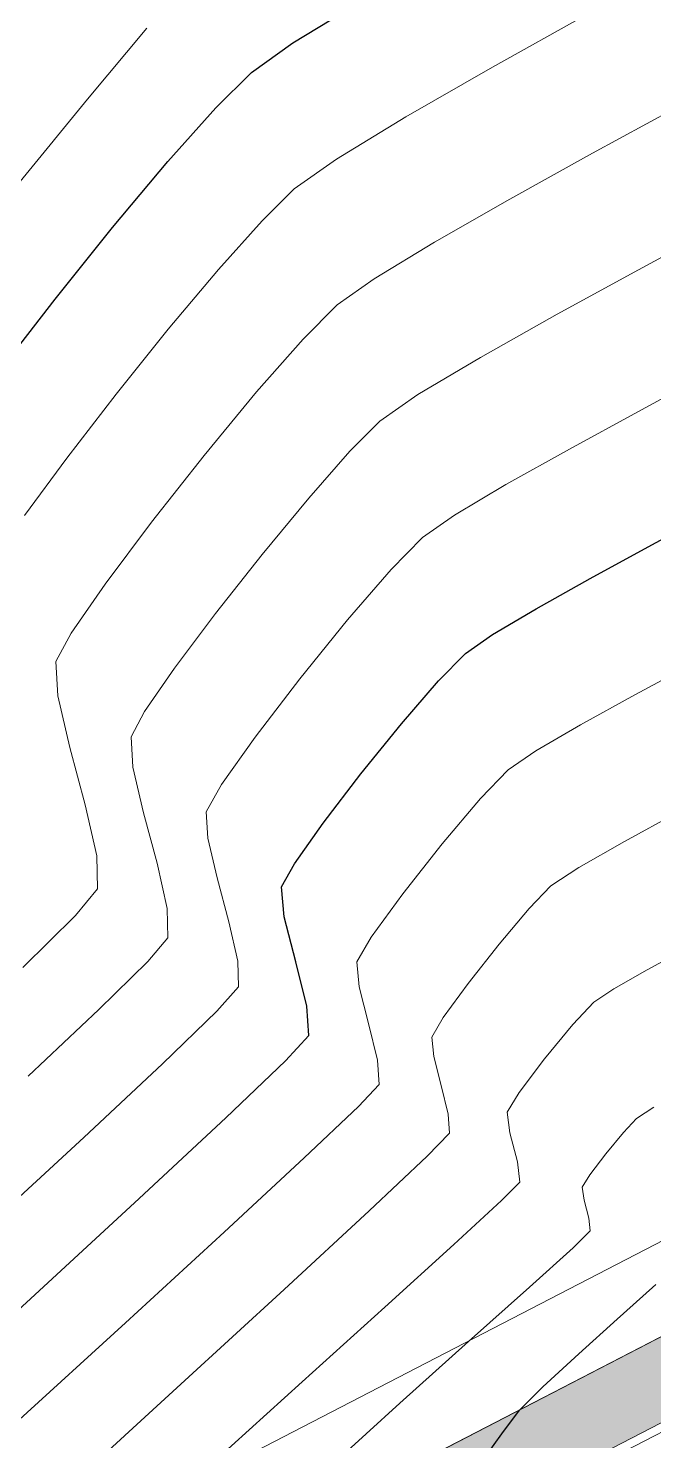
# Model space of a CAD drawing. Header units: millimetres. Extents: x 736950 to 740938, y 8500595 to 8502163.
# Drawn here: x 737828.7 to 737836.08, y 8501279.87 to 8501296.53 of the extents above; entities that cross this region are included whole.
import ezdxf

# ---------------------------------------------------------------- set-up
doc = ezdxf.new("R2010")
doc.units = ezdxf.units.MM
for name, color, linetype, lineweight in [('camino', 22, 'Continuous', 5), ('CAMINO ACTUAL', 1, 'Continuous', 13), ('CONT-MJR', 80, 'Continuous', 30), ('CONT-MNR', 96, 'Continuous', 15), ('pista', 251, 'Continuous', 5)]:
    doc.layers.add(name, color=color, linetype=linetype, lineweight=lineweight)

msp = doc.modelspace()

# ---------------------------------------------------------------- hatches: boundary and pattern name
at = {"layer": 'pista'}
h = msp.add_hatch(dxfattribs=at)
h.set_pattern_fill('HONEY', color=256, scale=3, angle=9.94991650582834, style=0)
h.set_pattern_definition([(9.94991650582834, (1479841.21072825, -18.49207214638591), (0.4979252195647159, 0.4170677100899267), [0.375, -0.75]), (129.9499165058283, (1479841.21072825, -18.49207214638591), (-0.6101538418184378, 0.222682034283025), [0.3749999999999999, -0.7499999999999998]), (69.94991650582834, (1479841.21072825, -18.49207214638591), (-0.112228622253722, 0.6397497443729518), [-0.75, 0.375])])
h.paths.add_polyline_path([(737744.7999806425, 8501250.923935566), (737743.4751223363, 8501250.754223157), (737756.465848178, 8501242.026572531), (737763.5739612179, 8501242.006896213), (737770.002546867, 8501243.455222024), (737769.8468594846, 8501244.342704736), (737763.4750639071, 8501242.907173423), (737756.7405500773, 8501242.925815564)])
h.paths.add_polyline_path([(737794.2809870465, 8501256.017245878), (737809.7820272583, 8501263.709828075), (737823.391616501, 8501273.483615467), (737837.0791595323, 8501280.557800073), (737851.5530432165, 8501285.77819753), (737870.8510758049, 8501293.050216693, -0.9976846880626209), (737871.0089264096, 8501292.63424804), (737865.2748787645, 8501289.581801567, 0.7845063948290762), (737866.1540430214, 8501286.121818589), (737883.2588851704, 8501291.348365877), (737897.4188924351, 8501296.516943583), (737903.2981396064, 8501301.44146652, -0.5512150924587264), (737904.1219025984, 8501301.177325813), (737906.855912117, 8501297.98174819, 0.5618964424650519), (737910.2738656431, 8501298.536066804), (737914.22079628, 8501308.558674501), (737925.6412323939, 8501300.72656757, 0.340189525830376), (737928.7023693406, 8501300.894137181), (737936.9171069289, 8501306.117412793, -0.358727273887905), (737938.1716059428, 8501305.962964654), (737943.1732157968, 8501301.051021611, 0.3417074120720416), (737946.0555081918, 8501300.709858142), (737955.8779356404, 8501307.072689936), (737971.8320576148, 8501314.464803053), (737988.5677626224, 8501323.411181662), (738023.1375471824, 8501336.282937778), (738044.4246208373, 8501357.728329657), (738061.4456776979, 8501362.208386911), (738078.9085143938, 8501363.070318012), (738112.0997810266, 8501372.051506756), (738118.6561313582, 8501373.365123207), (738128.3493353954, 8501376.976906104), (738155.2251721952, 8501366.826195797), (738176.6167526407, 8501363.543890122), (738193.8053773039, 8501353.328603027), (738204.7313956148, 8501340.877429372), (738207.705198212, 8501335.751671141), (738214.35685511, 8501331.742925933), (738229.9282901662, 8501313.374534177), (738233.5603594936, 8501308.186787868), (738234.53883727, 8501308.358438132), (738230.6417003467, 8501313.924784988), (738214.9478837823, 8501332.43754055), (738208.3676942562, 8501336.403214611), (738205.4657963786, 8501341.405035153), (738194.387784551, 8501354.029418997), (738176.9261677533, 8501364.406946706), (738155.4549153853, 8501367.70147717), (738128.3514754312, 8501377.93815071), (738118.4090486554, 8501374.233504975), (738111.8936108743, 8501372.928085677), (738078.7671659255, 8501363.964436961), (738061.3074614278, 8501363.102660457), (738043.958527311, 8501358.536303693), (738022.6381405202, 8501337.057350922), (737988.196920163, 8501324.233464561), (737971.4304040315, 8501315.270615296), (737955.4419368334, 8501307.862588815), (737945.5806043665, 8501301.47455489, -0.3391433520832071), (737943.8038299843, 8501301.693147572), (737938.8116631231, 8501306.59581691, 0.3560082385246841), (737936.4342009705, 8501306.876887502), (737928.158540546, 8501301.61487459, -0.3502196171718997), (737926.1502499409, 8501301.468794718), (737914.5128481541, 8501309.44969617, 0.4302069892023044), (737913.4330382891, 8501309.014522241), (737909.4507249827, 8501298.90206584, -0.5704007069138802), (737907.5397775185, 8501298.566836312), (737904.9064502402, 8501301.644734057, 0.4931454261128044), (737902.7202336333, 8501302.131411942), (737896.9620044216, 8501297.308254998), (737882.9728831241, 8501292.20205278), (737866.0373022418, 8501287.027224885, -0.7384715771871906), (737865.6977918843, 8501288.787355538), (737871.5108758068, 8501291.881875956, 0.9119586051647783), (737870.5337161538, 8501293.892406015), (737851.2416702455, 8501286.62264278), (737836.7183275839, 8501281.384406622), (737822.9200107896, 8501274.252970394), (737809.3164408724, 8501264.483505804), (737793.8201376351, 8501256.79327439), (737778.9884914039, 8501246.402265295), (737769.846859484, 8501244.34270474), (737770.0025468671, 8501243.455222024), (737779.3594973255, 8501245.563292695)])
h.paths.add_polyline_path([(738260.5182952256, 8501271.251537092), (738234.538837269, 8501308.358438132), (738233.56035949, 8501308.186787868), (738259.6897886079, 8501270.86568047), (738269.3749442189, 8501234.589470252), (738274.5057655985, 8501215.583008338), (738279.7983711922, 8501189.602392923), (738280.7089290785, 8501189.641305126), (738275.382018582, 8501215.790318219), (738270.2441657205, 8501234.822827347)])

# ---------------------------------------------------------------- linework, layer by layer
at = {"layer": 'camino'}
for p, q in [((737822.3960044481, 8501275.1078092), (737836.3174031858, 8501282.302858334)), ((737822.9200107896, 8501274.252970394), (737836.7183275832, 8501281.38440662)), ((737823.4440171311, 8501273.398131585), (737837.1192519807, 8501280.465954907))]:
    msp.add_line(p, q, dxfattribs=at)
at = {"layer": 'CAMINO ACTUAL'}
for points in [[(737744.7999806433, 8501250.923935566), (737756.7405500774, 8501242.925815562), (737763.4750639033, 8501242.907173423), (737778.9884914034, 8501246.402265295), (737793.8201376382, 8501256.793274388), (737809.3164408694, 8501264.4835058), (737822.9200107896, 8501274.252970394), (737836.7183275832, 8501281.38440662), (737851.2416702405, 8501286.62264278), (737870.5337161538, 8501293.892406015, -0.9119586051647784), (737871.5108758068, 8501291.881875956), (737865.6977918843, 8501288.787355538, 0.7384715771871907), (737866.0373022418, 8501287.027224885), (737882.9728831139, 8501292.202052778), (737896.9620044209, 8501297.308254996), (737902.7202336333, 8501302.131411942, -0.4931454261128045), (737904.9064502402, 8501301.644734057), (737907.5397775185, 8501298.566836312, 0.5704007069138803)], [(737743.4751223343, 8501250.754223157), (737756.4658481785, 8501242.02657253), (737763.5739612129, 8501242.00689621), (737779.3594973226, 8501245.563292693), (737794.2809870427, 8501256.017245876), (737809.7820272604, 8501263.709828077), (737823.3916164968, 8501273.483615467), (737837.0791595408, 8501280.557800079), (737851.5530432449, 8501285.77819753), (737870.8510758049, 8501293.050216693, -0.8808834008382581), (737871.0575678862, 8501292.660141705), (737865.2748787645, 8501289.581801567, 0.7845063945546641), (737866.1540430175, 8501286.121818589), (737883.2588851263, 8501291.348365862), (737897.4188924354, 8501296.516943585), (737903.2981396064, 8501301.44146652, -0.5512150924587267), (737904.1219025984, 8501301.177325813), (737906.855912117, 8501297.98174819, 0.5691577054920378)]]:
    msp.add_lwpolyline(points, format="xyb", dxfattribs=at)
at = {"layer": 'CONT-MJR', "extrusion": (0.5188014867636468, -0.8548947404984018, 0), "elevation": -6884925.297977436}
msp.add_lwpolyline([(5041253.733370516, 3635.000000000003), (5041254.608349968, 3635.000000000003)], dxfattribs=at)
at = {"layer": 'CONT-MJR', "extrusion": (0.5806494294109417, -0.8141536956402937, 0), "elevation": -6492940.221535563}
msp.add_lwpolyline([(5536980.783803592, 3635.000000000013), (5536981.38361668, 3635.000000000013)], dxfattribs=at)
at = {"layer": 'CONT-MJR'}
for points, elevation in [([(737830.9133628053, 8501295.593979655), (737831.3329890082, 8501296.009709582)], 3635), ([(737830.3468045455, 8501294.959129442), (737830.9133628053, 8501295.593979655)], 3635), ([(737834.6922234365, 8501289.685910517), (737835.3293965921, 8501290.041771905)], 3630), ([(737833.856341351, 8501289.156882785), (737834.1767342108, 8501289.380007718)], 3630), ([(737833.5397496558, 8501288.834150199), (737833.856341351, 8501289.156882785)], 3630), ([(737833.1036204762, 8501288.328680675), (737833.5397496558, 8501288.834150199)], 3630), ([(737832.6241141486, 8501287.736779727), (737833.1036204762, 8501288.328680675)], 3630), ([(737831.8396113917, 8501286.678905604), (737832.1773910085, 8501287.154752865)], 3630), ([(737831.0308543129, 8501283.680712776), (737831.7329752664, 8501284.353747983)], 3630), ([(737828.7758378256, 8501281.592857992), (737830.0093735135, 8501282.728525227)], 3630), ([(737835.951332863, 8501281.579334628), (737836.1030842374, 8501281.715906037)], 3625), ([(737835.6482012669, 8501281.3083882), (737835.951332863, 8501281.579334628)], 3625), ([(737835.1942663826, 8501280.899902435), (737835.6482012669, 8501281.3083882)], 3625), ([(737834.4953574255, 8501280.235500552), (737834.7697194198, 8501280.508479763)], 3625), ([(737834.2855341219, 8501279.955374088), (737834.4953574255, 8501280.235500552)], 3625)]:
    msp.add_lwpolyline(points, dxfattribs=dict(at, elevation=elevation))
at = {"layer": 'CONT-MJR', "extrusion": (0.7657540428717794, -0.6431335365423927, 0), "elevation": -4902471.321235868}
msp.add_lwpolyline([(6984423.40960866, 3635.00000000001), (6984424.424907558, 3635.00000000001)], dxfattribs=at)
at = {"layer": 'CONT-MJR', "extrusion": (0.7790635223693255, -0.6269449960829893, 0), "elevation": -4755027.647236033}
msp.add_lwpolyline([(7085625.741549493, 3635), (7085626.82437133, 3635)], dxfattribs=at)
at = {"layer": 'CONT-MJR', "extrusion": (0.7910965781627579, -0.6116912652794507, 0), "elevation": -4616472.869472093}
msp.add_lwpolyline([(7176666.580203587, 3635), (7176667.63342959, 3635)], dxfattribs=at)
at = {"layer": 'CONT-MJR', "extrusion": (0.4759290840220002, -0.8794836593035597, 0), "elevation": -7125588.384084657}
msp.add_lwpolyline([(4694926.078406268, 3630.000000000006), (4694926.829191911, 3630.000000000006)], dxfattribs=at)
at = {"layer": 'CONT-MJR', "extrusion": (0.4779845668115055, -0.8783682336526165, 0), "elevation": -7114589.217459911}
msp.add_lwpolyline([(4711576.552963891, 3630), (4711577.333325272, 3630)], dxfattribs=at)
at = {"layer": 'CONT-MJR', "extrusion": (0.5103303761861825, -0.8599784341142919, 0), "elevation": -6934386.335995705}
msp.add_lwpolyline([(4972987.68731083, 3630.000000000003), (4972988.286731938, 3630.000000000003)], dxfattribs=at)
at = {"layer": 'CONT-MJR', "extrusion": (-0.7932755139883237, 0.6088628407996015, 0), "elevation": 4590813.647739019}
msp.add_lwpolyline([(-7193101.53280856, 3630), (-7193102.26650934, 3630)], dxfattribs=at)
at = {"layer": 'CONT-MJR', "extrusion": (0.8730596656953229, -0.4876133920802128, 0), "elevation": -3501170.015317006}
msp.add_lwpolyline([(7781906.878854914, 3630.000000000013), (7781907.191963127, 3630.000000000013)], dxfattribs=at)
at = {"layer": 'CONT-MJR', "extrusion": (0.9956386240765809, 0.09329378461019233, 0), "elevation": 1527730.908409025}
msp.add_lwpolyline([(8395373.632510845, 3630), (8395373.98921668, 3630)], dxfattribs=at)
at = {"layer": 'CONT-MJR', "extrusion": (0.9691167956911446, 0.2466021822882518, 0), "elevation": 2811480.80473682}
msp.add_lwpolyline([(8056787.639195745, 3630.00000000001), (8056788.184044746, 3630.00000000001)], dxfattribs=at)
at = {"layer": 'CONT-MJR', "extrusion": (0.9702697767774788, 0.2420259495842986, 0), "elevation": 2773427.65007692}
msp.add_lwpolyline([(8069965.409961581, 3630.000000000003), (8069965.950875487, 3630.000000000003)], dxfattribs=at)
at = {"layer": 'CONT-MJR', "extrusion": (0.9978038039666993, 0.06623872575453692, 0), "elevation": 1299325.847323569}
msp.add_lwpolyline([(8433741.112268195, 3630.000000000003), (8433741.45860925, 3630.000000000003)], dxfattribs=at)
at = {"layer": 'CONT-MJR', "extrusion": (-0.7345760457168616, 0.6785263687278331, 0), "elevation": 5226352.085257975}
msp.add_lwpolyline([(-6745478.130598695, 3630.00000000001), (-6745478.536561033, 3630.00000000001)], dxfattribs=at)
at = {"layer": 'CONT-MJR', "extrusion": (-0.6818609540283578, 0.7314818106908317, 0), "elevation": 5715436.209354153}
msp.add_lwpolyline([(-6336401.982975582, 3630), (-6336403.37942972, 3630)], dxfattribs=at)
at = {"layer": 'CONT-MJR', "extrusion": (0.6747388124873357, -0.738056593306489, 0), "elevation": -5776585.219136133}
msp.add_lwpolyline([(6280702.226067714, 3630), (6280704.039323812, 3630)], dxfattribs=at)
at = {"layer": 'CONT-MJR', "extrusion": (0.6778434807652023, -0.7352062401694609, 0), "elevation": -5750057.990729129}
msp.add_lwpolyline([(6304998.297741011, 3625.00000000001), (6304998.875193891, 3625.00000000001)], dxfattribs=at)
at = {"layer": 'CONT-MJR', "extrusion": (0.8120804908815394, -0.5835454363882884, 0), "elevation": -4361702.292632004}
msp.add_lwpolyline([(7334282.65424583, 3625), (7334283.429415829, 3625)], dxfattribs=at)
at = {"layer": 'CONT-MNR', "extrusion": (0.4862454709152458, -0.8738222599673293, 0), "elevation": -7069853.219795271}
msp.add_lwpolyline([(4778452.641652697, 3634), (4778453.914707553, 3634)], dxfattribs=at)
at = {"layer": 'CONT-MNR', "extrusion": (0.7675656886063535, -0.6409702907890928, 0), "elevation": -4882745.442309625}
msp.add_lwpolyline([(6998229.607327593, 3636), (6998230.698857358, 3636)], dxfattribs=at)
at = {"layer": 'CONT-MNR', "extrusion": (0.4974836366187633, -0.8674733605688248, 0), "elevation": -7007587.443512352}
msp.add_lwpolyline([(4869305.999430892, 3634.000000000013), (4869307.180646472, 3634.000000000013)], dxfattribs=at)
at = {"layer": 'CONT-MNR'}
for points, elevation in [([(737828.602951913, 8501294.72508147), (737829.3987016855, 8501295.693580097)], 3636), ([(737835.3555304662, 8501295.057154475), (737836.3119937788, 8501295.57871513)], 3633), ([(737831.8376594767, 8501294.639144223), (737832.3342473134, 8501294.987946276)], 3634), ([(737834.9395852535, 8501293.157966876), (737835.9001083573, 8501293.683510646)], 3632), ([(737829.7362894771, 8501292.217381453), (737830.3514430796, 8501292.98182996)], 3634), ([(737835.8907914537, 8501292.007148895), (737836.6675303034, 8501292.427478034)], 3631), ([(737832.847000414, 8501291.898013504), (737833.2970575356, 8501292.21032642)], 3632), ([(737832.4922361366, 8501291.541998805), (737832.847000414, 8501291.898013504)], 3632), ([(737834.3349488565, 8501291.149762375), (737835.0844784137, 8501291.568374846)], 3631), ([(737828.6551175346, 8501290.786185944), (737829.152583325, 8501291.462404719)], 3634), ([(737831.4587564777, 8501290.326175675), (737832.0078629861, 8501290.990707615)], 3632), ([(737833.3516708825, 8501290.527448144), (737833.728560455, 8501290.78991798)], 3631), ([(737830.9097921267, 8501289.63043872), (737831.4587564777, 8501290.326175675)], 3632), ([(737832.4662184129, 8501289.553204402), (737832.9792527551, 8501290.14780627)], 3631), ([(737835.8554121609, 8501288.668707512), (737836.5075034664, 8501289.021708163)], 3629), ([(737834.6861466633, 8501288.008086223), (737835.2162866687, 8501288.316524891)], 3629), ([(737830.9793193472, 8501287.612515017), (737831.3766615833, 8501288.17227116)], 3631), ([(737834.3610118197, 8501287.786317427), (737834.6861466633, 8501288.008086223)], 3629), ([(737830.059211031, 8501287.280228226), (737829.9330559219, 8501287.818362178)], 3632), ([(737829.5071223264, 8501286.772691946), (737829.3712652753, 8501287.374734594)], 3633), ([(737830.218579576, 8501286.683888327), (737830.059211031, 8501287.280228226)], 3632), ([(737829.5168622962, 8501286.38051659), (737829.5071223264, 8501286.772691946)], 3633), ([(737829.2571271793, 8501286.06728868), (737829.5168622962, 8501286.38051659)], 3633), ([(737830.1116217963, 8501285.52691522), (737830.3473853362, 8501285.804330457)], 3632), ([(737833.8888186805, 8501285.265664458), (737834.2548740247, 8501285.729594313)], 3628), ([(737836.0012050396, 8501285.427301016), (737836.4512440071, 8501285.672388272)], 3627), ([(737835.3703527566, 8501285.04518671), (737835.6092817765, 8501285.204095237)], 3627), ([(737828.6987147077, 8501284.17422362), (737829.5332538298, 8501284.958410691)], 3632), ([(737833.4613641087, 8501284.634731665), (737833.5959181392, 8501284.864801653)], 3628), ([(737832.820173844, 8501284.360288916), (737832.712330868, 8501284.79258855)], 3629), ([(737834.7899826517, 8501284.376328435), (737835.1233292373, 8501284.78206927)], 3627), ([(737831.9553362564, 8501283.210464021), (737832.5936493726, 8501283.81697046)], 3629), ([(737833.6694774957, 8501283.499585923), (737833.6546270094, 8501283.723289981)], 3628), ([(737835.7204832394, 8501283.510012873), (737835.8750232251, 8501283.67462135)], 3626), ([(737835.3251289421, 8501283.008889439), (737835.5119388193, 8501283.256178005)], 3626), ([(737834.2831780091, 8501282.705444774), (737834.5000005355, 8501282.92339979)], 3627), ([(737835.3305235752, 8501282.347213656), (737835.3129194774, 8501282.4972831)], 3626), ([(737829.8475900306, 8501281.265687834), (737831.0109911335, 8501282.334090546)], 3629), ([(737831.9325779458, 8501280.56637526), (737832.9074381785, 8501281.44759145)], 3627), ([(737829.1725293021, 8501279.326823749), (737830.4992444625, 8501280.539211601)], 3628), ([(737832.2888767514, 8501279.594465418), (737833.0839777121, 8501280.317504546)], 3626)]:
    msp.add_lwpolyline(points, dxfattribs=dict(at, elevation=elevation))
at = {"layer": 'CONT-MNR', "extrusion": (-0.5190347213064865, 0.8547531562259937, 0), "elevation": 6883548.122978334}
msp.add_lwpolyline([(-5043131.791276408, 3634.00000000001), (-5043132.749909239, 3634.00000000001)], dxfattribs=at)
at = {"layer": 'CONT-MNR', "extrusion": (0.4850082746243868, -0.8745095617235272, 0), "elevation": -7076607.561771856}
msp.add_lwpolyline([(4768441.40872751, 3633.00000000001), (4768442.521132396, 3633.00000000001)], dxfattribs=at)
at = {"layer": 'CONT-MNR', "extrusion": (0.7037477336795019, -0.7104499471046254, 0), "elevation": -5520496.843111414}
msp.add_lwpolyline([(6506958.889764969, 3634.00000000001), (6506959.425676736, 3634.00000000001)], dxfattribs=at)
at = {"layer": 'CONT-MNR', "extrusion": (-0.4963631548394065, 0.8681149800100628, 0), "elevation": 7013867.318274317}
msp.add_lwpolyline([(-4860253.420408737, 3633.00000000001), (-4860254.447396469, 3633.00000000001)], dxfattribs=at)
at = {"layer": 'CONT-MNR', "extrusion": (0.746066070125288, -0.6658719238771139, 0), "elevation": -5110302.150201911}
msp.add_lwpolyline([(6833827.681319921, 3634.000000000013), (6833828.452744195, 3634.000000000013)], dxfattribs=at)
at = {"layer": 'CONT-MNR', "extrusion": (0.4763015741026608, -0.8792819857743747, 0), "elevation": -7123601.991037329}
msp.add_lwpolyline([(4697945.378788029, 3632.00000000001), (4697946.400907161, 3632.00000000001)], dxfattribs=at)
at = {"layer": 'CONT-MNR', "extrusion": (0.5186007726696495, -0.8550165136337675, 0), "elevation": -6886105.745358052}
msp.add_lwpolyline([(5039636.626929647, 3633), (5039637.460442781, 3633)], dxfattribs=at)
at = {"layer": 'CONT-MNR', "extrusion": (-0.7657500860834117, 0.6431382477067025, 0), "elevation": 4902513.01644292}
msp.add_lwpolyline([(-6984392.751988519, 3634.000000000013), (-6984393.672176587, 3634.000000000013)], dxfattribs=at)
at = {"layer": 'CONT-MNR', "extrusion": (-0.5756043745195877, 0.8177283192074947, 0), "elevation": 6527048.731697833}
msp.add_lwpolyline([(-5496727.995618316, 3633), (-5496728.529023938, 3633)], dxfattribs=at)
at = {"layer": 'CONT-MNR', "extrusion": (0.7083496450592655, -0.7058617289132573, 0), "elevation": -5478094.28675505}
msp.add_lwpolyline([(6542695.114031132, 3633), (6542695.682147696, 3633)], dxfattribs=at)
at = {"layer": 'CONT-MNR', "extrusion": (0.4899262649678637, -0.8717638756536307, 0), "elevation": -7049635.555343115}
msp.add_lwpolyline([(4808223.61114107, 3632.000000000013), (4808224.650805074, 3632.000000000013)], dxfattribs=at)
at = {"layer": 'CONT-MNR', "extrusion": (-0.7512289941921739, 0.660041664052365, 0), "elevation": 5056926.742813258}
msp.add_lwpolyline([(-6873416.681994223, 3633.000000000013), (-6873417.51151241, 3633.000000000013)], dxfattribs=at)
at = {"layer": 'CONT-MNR', "extrusion": (-0.5115490840195386, 0.8592540570976497, 0), "elevation": 6927331.875026723}
msp.add_lwpolyline([(-4982814.49713334, 3632), (-4982815.353906946, 3632)], dxfattribs=at)
at = {"layer": 'CONT-MNR', "extrusion": (0.7911252511146016, -0.6116541809297624, 0), "elevation": -4616135.192665182}
msp.add_lwpolyline([(7176882.628982813, 3634), (7176883.583290274, 3634)], dxfattribs=at)
at = {"layer": 'CONT-MNR', "extrusion": (0.7708789625447642, -0.6369816520951825, 0), "elevation": -4846388.478500524}
msp.add_lwpolyline([(7023451.430340216, 3633), (7023452.404761747, 3633)], dxfattribs=at)
at = {"layer": 'CONT-MNR', "extrusion": (0.4779845647602303, -0.8783682347688657, 0), "elevation": -7114590.686449612}
msp.add_lwpolyline([(4711577.050913308, 3631), (4711577.968880292, 3631)], dxfattribs=at)
at = {"layer": 'CONT-MNR', "extrusion": (0.7850482830415424, -0.6194345754747036, 0), "elevation": -4686761.104623648}
msp.add_lwpolyline([(7130961.179250674, 3633), (7130962.18101579, 3633)], dxfattribs=at)
at = {"layer": 'CONT-MNR', "extrusion": (0.7512289939082577, -0.6600416643755052, 0), "elevation": -5056925.457906922}
msp.add_lwpolyline([(6873416.144370022, 3632.000000000003), (6873416.878222407, 3632.000000000003)], dxfattribs=at)
at = {"layer": 'CONT-MNR', "extrusion": (0.5103303758605676, -0.8599784343075191, 0), "elevation": -6934387.779087735}
msp.add_lwpolyline([(4972988.018785526, 3631), (4972988.723905998, 3631)], dxfattribs=at)
at = {"layer": 'CONT-MNR', "extrusion": (-0.7998410121166316, 0.6002119253532394, 0), "elevation": 4512429.246262264}
msp.add_lwpolyline([(-7242534.507169783, 3633.000000000013), (-7242535.418572037, 3633.000000000013)], dxfattribs=at)
at = {"layer": 'CONT-MNR', "extrusion": (0.7138658104508928, -0.7002825177521499, 0), "elevation": -5426591.131135661}
msp.add_lwpolyline([(6585471.917633609, 3631), (6585472.449444865, 3631)], dxfattribs=at)
at = {"layer": 'CONT-MNR', "extrusion": (0.8225194974331559, -0.5687369131173999, 0), "elevation": -4228118.182358334}
msp.add_lwpolyline([(7412106.987529825, 3633.00000000001), (7412107.691208955, 3633.00000000001)], dxfattribs=at)
at = {"layer": 'CONT-MNR', "extrusion": (-0.7998410115969959, 0.6002119260457045, 0), "elevation": 4512428.001682336}
msp.add_lwpolyline([(-7242534.203058538, 3632), (-7242535.009351546, 3632)], dxfattribs=at)
at = {"layer": 'CONT-MNR', "extrusion": (-0.777021141179578, 0.6294745000077338, 0), "elevation": 4778033.566023939}
msp.add_lwpolyline([(-7070127.536809754, 3631), (-7070128.432891222, 3631)], dxfattribs=at)
at = {"layer": 'CONT-MNR', "extrusion": (0.8813515613594194, -0.4724610304451717, 0), "elevation": -3366241.026773722}
msp.add_lwpolyline([(7841219.849733187, 3633.000000000004), (7841220.230821407, 3633.000000000004)], dxfattribs=at)
at = {"layer": 'CONT-MNR', "extrusion": (0.9983566858457557, 0.05730556541104245, 0), "elevation": 1223787.716819178}
msp.add_lwpolyline([(8445036.658318032, 3633.000000000003), (8445037.063645538, 3633.000000000003)], dxfattribs=at)
at = {"layer": 'CONT-MNR', "extrusion": (0.8225194969582497, -0.5687369138042195, 0), "elevation": -4228116.950282676}
msp.add_lwpolyline([(7412106.716657135, 3632.000000000009), (7412107.339183096, 3632.000000000009)], dxfattribs=at)
at = {"layer": 'CONT-MNR', "extrusion": (0.7932755125445397, -0.6088628426806796, 0), "elevation": -4590814.919523997}
msp.add_lwpolyline([(7193101.84156041, 3631), (7193102.704638856, 3631)], dxfattribs=at)
at = {"layer": 'CONT-MNR', "extrusion": (0.973604265056307, 0.2282427108675508, 0), "elevation": 2658710.677485941}
msp.add_lwpolyline([(8108486.168058811, 3633.000000000013), (8108486.792835951, 3633.000000000013)], dxfattribs=at)
at = {"layer": 'CONT-MNR', "extrusion": (0.4826167707816548, -0.8758316348250317, 0), "elevation": -7089605.594927683}
msp.add_lwpolyline([(4749083.738516884, 3629), (4749084.468252451, 3629)], dxfattribs=at)
at = {"layer": 'CONT-MNR', "extrusion": (0.8813515614320974, -0.4724610303095949, 0), "elevation": -3366239.825300082}
msp.add_lwpolyline([(7841219.489071292, 3632.000000000003), (7841219.826209767, 3632.000000000003)], dxfattribs=at)
at = {"layer": 'CONT-MNR', "extrusion": (0.9983566858398061, 0.05730556551469521, 0), "elevation": 1223788.552713551}
msp.add_lwpolyline([(8445035.770142948, 3632.000000000013), (8445036.12872527, 3632.000000000013)], dxfattribs=at)
at = {"layer": 'CONT-MNR', "extrusion": (0.9660958228296948, 0.2581837739111718, 0), "elevation": 2907708.331052818}
msp.add_lwpolyline([(8022562.649830138, 3633.000000000003), (8022563.347565711, 3633.000000000003)], dxfattribs=at)
at = {"layer": 'CONT-MNR', "extrusion": (-0.7206063063677746, 0.6933444679399939, 0), "elevation": 5362632.763409079}
msp.add_lwpolyline([(-6637654.492278147, 3629.000000000013), (-6637654.963531269, 3629.000000000013)], dxfattribs=at)
at = {"layer": 'CONT-MNR', "extrusion": (0.8730596651572926, -0.4876133930435423, 0), "elevation": -3501171.230230256}
msp.add_lwpolyline([(7781907.215386364, 3631.000000000003), (7781907.583706746, 3631.000000000003)], dxfattribs=at)
at = {"layer": 'CONT-MNR', "extrusion": (0.7640593212116478, -0.6451459940738964, 0), "elevation": -4920822.569336207}
msp.add_lwpolyline([(6971497.889252855, 3629.000000000004), (6971498.587474584, 3629.000000000004)], dxfattribs=at)
at = {"layer": 'CONT-MNR', "extrusion": (0.9983566858320725, 0.05730556564942357, 0), "elevation": 1223789.38887079}
msp.add_lwpolyline([(8445034.88192977, 3631.000000000006), (8445035.193766912, 3631.000000000006)], dxfattribs=at)
at = {"layer": 'CONT-MNR', "extrusion": (0.4782676705568712, -0.8782141170011469, 0), "elevation": -7113067.227057588}
msp.add_lwpolyline([(4713868.458475514, 3628.000000000013), (4713869.16277959, 3628.000000000013)], dxfattribs=at)
at = {"layer": 'CONT-MNR', "extrusion": (0.9736042650912053, 0.2282427107186864, 0), "elevation": 2658712.015749722}
msp.add_lwpolyline([(8108484.275598194, 3631), (8108484.75626805, 3631)], dxfattribs=at)
at = {"layer": 'CONT-MNR', "extrusion": (0.7850515038151743, -0.6194304935644785, 0), "elevation": -4686718.984065421}
msp.add_lwpolyline([(7130983.94466633, 3629.00000000001), (7130984.696600205, 3629.00000000001)], dxfattribs=at)
at = {"layer": 'CONT-MNR', "extrusion": (0.4948842468180126, -0.868958907113201, 0), "elevation": -7022125.72838072}
msp.add_lwpolyline([(4848301.296791446, 3628.000000000013), (4848301.916678117, 3628.000000000013)], dxfattribs=at)
at = {"layer": 'CONT-MNR', "extrusion": (0.9754716487902123, 0.2201251062612008, 0), "elevation": 2591079.094492914}
msp.add_lwpolyline([(8130348.63709981, 3632.000000000013), (8130349.183103276, 3632.000000000013)], dxfattribs=at)
at = {"layer": 'CONT-MNR', "extrusion": (0.9660958228157689, 0.2581837739632812, 0), "elevation": 2907709.611928563}
msp.add_lwpolyline([(8022560.877300316, 3631.000000000013), (8022561.414100458, 3631.000000000013)], dxfattribs=at)
at = {"layer": 'CONT-MNR', "extrusion": (0.553789122582317, -0.8326569568012432, 0), "elevation": -6670050.352959029}
msp.add_lwpolyline([(5322283.278881175, 3628), (5322283.673259723, 3628)], dxfattribs=at)
at = {"layer": 'CONT-MNR', "extrusion": (-0.8074272591857907, 0.5899671356302162, 0), "elevation": 4419732.968877271}
msp.add_lwpolyline([(-7299466.974801144, 3629), (-7299467.606511269, 3629)], dxfattribs=at)
at = {"layer": 'CONT-MNR', "extrusion": (-0.7206063076183932, 0.6933444666402018, 0), "elevation": 5362631.437493787}
msp.add_lwpolyline([(-6637653.965112547, 3628.00000000001), (-6637654.33547654, 3628.00000000001)], dxfattribs=at)
at = {"layer": 'CONT-MNR', "extrusion": (0.9996917353174073, 0.0248280957399314, 0), "elevation": 948673.6382099298}
msp.add_lwpolyline([(8480346.235655652, 3632.000000000013), (8480346.5827096, 3632.000000000013)], dxfattribs=at)
at = {"layer": 'CONT-MNR', "extrusion": (0.7640593214435975, -0.6451459937991939, 0), "elevation": -4920821.290473139}
msp.add_lwpolyline([(6971497.419571758, 3628), (6971497.968313352, 3628)], dxfattribs=at)
at = {"layer": 'CONT-MNR', "extrusion": (0.7023194324410827, -0.7118619352203316, 0), "elevation": -5533550.12661778}
msp.add_lwpolyline([(6495850.097381863, 3633.000000000013), (6495850.96863821, 3633.000000000013)], dxfattribs=at)
at = {"layer": 'CONT-MNR', "extrusion": (0.9754716487785754, 0.2201251063127683, 0), "elevation": 2591079.769381184}
msp.add_lwpolyline([(8130347.84772434, 3631), (8130348.322550193, 3631)], dxfattribs=at)
at = {"layer": 'CONT-MNR', "extrusion": (0.8632124689924666, -0.5048408000309899, 0), "elevation": -3654889.505243138}
msp.add_lwpolyline([(7710903.650470596, 3629), (7710903.989601796, 3629)], dxfattribs=at)
at = {"layer": 'CONT-MNR', "extrusion": (0.7009995322994703, -0.7131617318083774, 0), "elevation": -5545572.945809011}
msp.add_lwpolyline([(6485588.567505086, 3632.00000000001), (6485589.378496398, 3632.00000000001)], dxfattribs=at)
at = {"layer": 'CONT-MNR', "extrusion": (0.9996917353228735, 0.02482809551983409, 0), "elevation": 948674.4523042659}
msp.add_lwpolyline([(8480345.639235687, 3631.00000000001), (8480345.941047307, 3631.00000000001)], dxfattribs=at)
at = {"layer": 'CONT-MNR', "extrusion": (0.9956277140922788, 0.09341014362146977, 0), "elevation": 1528712.860586829}
msp.add_lwpolyline([(8395194.12868937, 3629), (8395194.422540411, 3629)], dxfattribs=at)
at = {"layer": 'CONT-MNR', "extrusion": (-0.4948842481720143, 0.868958906342078, 0), "elevation": 7022124.272678736}
msp.add_lwpolyline([(-4848300.960826274, 3627.000000000003), (-4848301.411852505, 3627.000000000003)], dxfattribs=at)
at = {"layer": 'CONT-MNR', "extrusion": (-0.7476679783505628, 0.664072732574665, 0), "elevation": 5093818.966699673}
msp.add_lwpolyline([(-6846111.921440041, 3631), (-6846112.306400574, 3631)], dxfattribs=at)
at = {"layer": 'CONT-MNR', "extrusion": (0.9690921445398004, 0.2466990380833509, 0), "elevation": 2812286.666308553}
msp.add_lwpolyline([(8056505.690594777, 3629), (8056506.139450714, 3629)], dxfattribs=at)
at = {"layer": 'CONT-MNR', "extrusion": (-0.8074272601626497, 0.5899671342932902, 0), "elevation": 4419731.710689816}
msp.add_lwpolyline([(-7299466.718418143, 3628.000000000013), (-7299467.214887393, 3628.000000000013)], dxfattribs=at)
at = {"layer": 'CONT-MNR', "extrusion": (-0.7290518631311196, 0.6844584581003025, 0), "elevation": 5280856.202459946}
msp.add_lwpolyline([(-6702895.000222016, 3627.000000000013), (-6702895.361125614, 3627.000000000013)], dxfattribs=at)
at = {"layer": 'CONT-MNR', "extrusion": (0.6960724354741066, -0.7179715625100662, 0), "elevation": -5590097.064915839}
msp.add_lwpolyline([(6447250.841342609, 3631.00000000001), (6447251.733197029, 3631.00000000001)], dxfattribs=at)
at = {"layer": 'CONT-MNR', "extrusion": (0.9956386240924361, 0.09329378444098466, 0), "elevation": 1527732.508466033}
msp.add_lwpolyline([(8395371.829938699, 3628.000000000013), (8395372.06084456, 3628.000000000013)], dxfattribs=at)
at = {"layer": 'CONT-MNR', "extrusion": (0.6831488445072448, -0.7302791632303475, 0), "elevation": -5704262.894696916}
msp.add_lwpolyline([(6346463.369702252, 3631.00000000001), (6346464.640613511, 3631.00000000001)], dxfattribs=at)
at = {"layer": 'CONT-MNR', "extrusion": (0.997828513821838, 0.06586544620741848, 0), "elevation": 1296171.514129621}
msp.add_lwpolyline([(8434225.965740677, 3629.000000000013), (8434226.250876706, 3629.000000000013)], dxfattribs=at)
at = {"layer": 'CONT-MNR', "extrusion": (0.969116795569643, 0.2466021827657385, 0), "elevation": 2811482.111162154}
msp.add_lwpolyline([(8056785.80053921, 3628), (8056786.153235501, 3628)], dxfattribs=at)
at = {"layer": 'CONT-MNR', "extrusion": (0.7979144569034278, -0.6027707022280596, 0), "elevation": -4535596.107626464}
msp.add_lwpolyline([(7228042.405218232, 3627.00000000001), (7228042.900605842, 3627.00000000001)], dxfattribs=at)
at = {"layer": 'CONT-MNR', "extrusion": (0.7257781712769326, -0.6879288088878903, 0), "elevation": -5312775.259699028}
msp.add_lwpolyline([(6677622.519494878, 3629), (6677622.876079858, 3629)], dxfattribs=at)
at = {"layer": 'CONT-MNR', "extrusion": (0.9702697768059603, 0.2420259494701185, 0), "elevation": 2773428.960239001}
msp.add_lwpolyline([(8069963.769948614, 3628.000000000013), (8069964.120097616, 3628.000000000013)], dxfattribs=at)
at = {"layer": 'CONT-MNR', "extrusion": (0.8513322806236687, -0.5246268654654498, 0), "elevation": -3831859.647143467}
msp.add_lwpolyline([(7624505.00406985, 3627.00000000001), (7624505.276261724, 3627.00000000001)], dxfattribs=at)
at = {"layer": 'CONT-MNR', "extrusion": (0.5418365022563382, -0.8404839111027749, 0), "elevation": -6745405.742478093}
msp.add_lwpolyline([(5226444.992937199, 3626.000000000003), (5226445.235796116, 3626.000000000003)], dxfattribs=at)
at = {"layer": 'CONT-MNR', "extrusion": (0.9905739526026127, 0.1369789926420732, 0), "elevation": 1895376.771184298}
msp.add_lwpolyline([(8320082.192408031, 3627.000000000011), (8320082.43996101, 3627.000000000011)], dxfattribs=at)
at = {"layer": 'CONT-MNR', "extrusion": (-0.716130339556471, 0.6979665728147257, 0), "elevation": 5405226.632473255}
msp.add_lwpolyline([(-6603009.899777492, 3628.00000000001), (-6603010.276816819, 3628.00000000001)], dxfattribs=at)
at = {"layer": 'CONT-MNR', "extrusion": (0.9672965212451178, 0.2536482603667789, 0), "elevation": 2870040.403136932}
msp.add_lwpolyline([(8036111.199731642, 3627.00000000001), (8036111.552083615, 3627.00000000001)], dxfattribs=at)
at = {"layer": 'CONT-MNR', "extrusion": (0.7726707013620662, -0.6348070472644839, 0), "elevation": -4826570.639313748}
msp.add_lwpolyline([(7037075.678729408, 3626), (7037076.007245637, 3626)], dxfattribs=at)
at = {"layer": 'CONT-MNR', "extrusion": (0.6772701144793323, -0.7357344575545938, 0), "elevation": -5754977.39763541}
msp.add_lwpolyline([(6300510.174726319, 3631.00000000001), (6300511.695687428, 3631.00000000001)], dxfattribs=at)
at = {"layer": 'CONT-MNR', "extrusion": (0.6802349878389411, -0.7329941072885618, 0), "elevation": -5729491.386495972}
msp.add_lwpolyline([(6323695.468376752, 3629), (6323696.75671606, 3629)], dxfattribs=at)
at = {"layer": 'CONT-MNR', "extrusion": (0.68550247071286, -0.7280703006211451, 0), "elevation": -5683745.213618803}
msp.add_lwpolyline([(6364844.306208286, 3628), (6364845.24804986, 3628)], dxfattribs=at)
at = {"layer": 'CONT-MNR', "extrusion": (0.9931898156114188, 0.1165074682831793, 0), "elevation": 1723272.661571611}
msp.add_lwpolyline([(8357424.389544899, 3627.000000000013), (8357424.631067314, 3627.000000000013)], dxfattribs=at)
at = {"layer": 'CONT-MNR', "extrusion": (0.8513322814508535, -0.5246268641231451, 0), "elevation": -3831858.415299989}
msp.add_lwpolyline([(7624504.721793381, 3626.000000000003), (7624504.892078901, 3626.000000000003)], dxfattribs=at)
at = {"layer": 'CONT-MNR', "extrusion": (0.9905739526358233, 0.1369789924019069, 0), "elevation": 1895377.526736388}
msp.add_lwpolyline([(8320081.286959596, 3626.000000000006), (8320081.441830821, 3626.000000000006)], dxfattribs=at)
at = {"layer": 'CONT-MNR', "extrusion": (0.6783136421361309, -0.7347724837608014, 0), "elevation": -5746025.548717027}
msp.add_lwpolyline([(6308675.599390365, 3627.000000000013), (6308676.363613725, 3627.000000000013)], dxfattribs=at)
at = {"layer": 'CONT-MNR', "extrusion": (0.9672965213083182, 0.2536482601257624, 0), "elevation": 2870041.045758902}
msp.add_lwpolyline([(8036110.342899868, 3626), (8036110.56333422, 3626)], dxfattribs=at)
at = {"layer": 'CONT-MNR', "extrusion": (-0.6787869255088607, 0.7343352842933727, 0), "elevation": 5741960.559188301}
msp.add_lwpolyline([(-6312374.701664457, 3628), (-6312376.068671185, 3628)], dxfattribs=at)
at = {"layer": 'CONT-MNR', "extrusion": (0.6959485632887025, -0.7180916356958845, 0), "elevation": -5591204.308001678}
msp.add_lwpolyline([(6446288.331919946, 3626), (6446288.61502484, 3626)], dxfattribs=at)
at = {"layer": 'CONT-MNR', "extrusion": (-0.6723141617315335, 0.7402659440601232, 0), "elevation": 5797153.623859859}
msp.add_lwpolyline([(-6261724.483864635, 3627), (-6261725.583752505, 3627)], dxfattribs=at)
at = {"layer": 'CONT-MNR', "extrusion": (0.6696462920996489, -0.7426801757669259, 0), "elevation": -5819645.164415958}
msp.add_lwpolyline([(6240826.898584302, 3626.000000000013), (6240827.59194274, 3626.000000000013)], dxfattribs=at)
at = {"layer": 'CONT-MNR', "extrusion": (-0.6759806819690294, 0.7369193426723756, 0), "elevation": 5765998.902772455}
msp.add_lwpolyline([(-6290422.983013162, 3628.00000000001), (-6290424.635166881, 3628.00000000001)], dxfattribs=at)
at = {"layer": 'CONT-MNR', "extrusion": (0.6662913899974308, -0.7456914801815103, 0), "elevation": -5847720.474378125}
msp.add_lwpolyline([(6214526.813268624, 3626.000000000013), (6214527.775409993, 3626.000000000013)], dxfattribs=at)
at = {"layer": 'CONT-MNR', "extrusion": (0.6741958653286129, -0.7385525947241693, 0), "elevation": -5781201.504692487}
msp.add_lwpolyline([(6276453.073643916, 3629.00000000001), (6276454.827724895, 3629.00000000001)], dxfattribs=at)
at = {"layer": 'CONT-MNR', "extrusion": (0.6677208404967971, -0.744411767213718, 0), "elevation": -5835786.577752817}
msp.add_lwpolyline([(6225733.66885561, 3626), (6225734.758100105, 3626)], dxfattribs=at)
at = {"layer": 'CONT-MNR', "extrusion": (0.6707249161953917, -0.7417061997817498, 0), "elevation": -5810570.241020009}
msp.add_lwpolyline([(6249273.807358003, 3627), (6249275.21422557, 3627)], dxfattribs=at)

doc.saveas('drawing.dxf')
